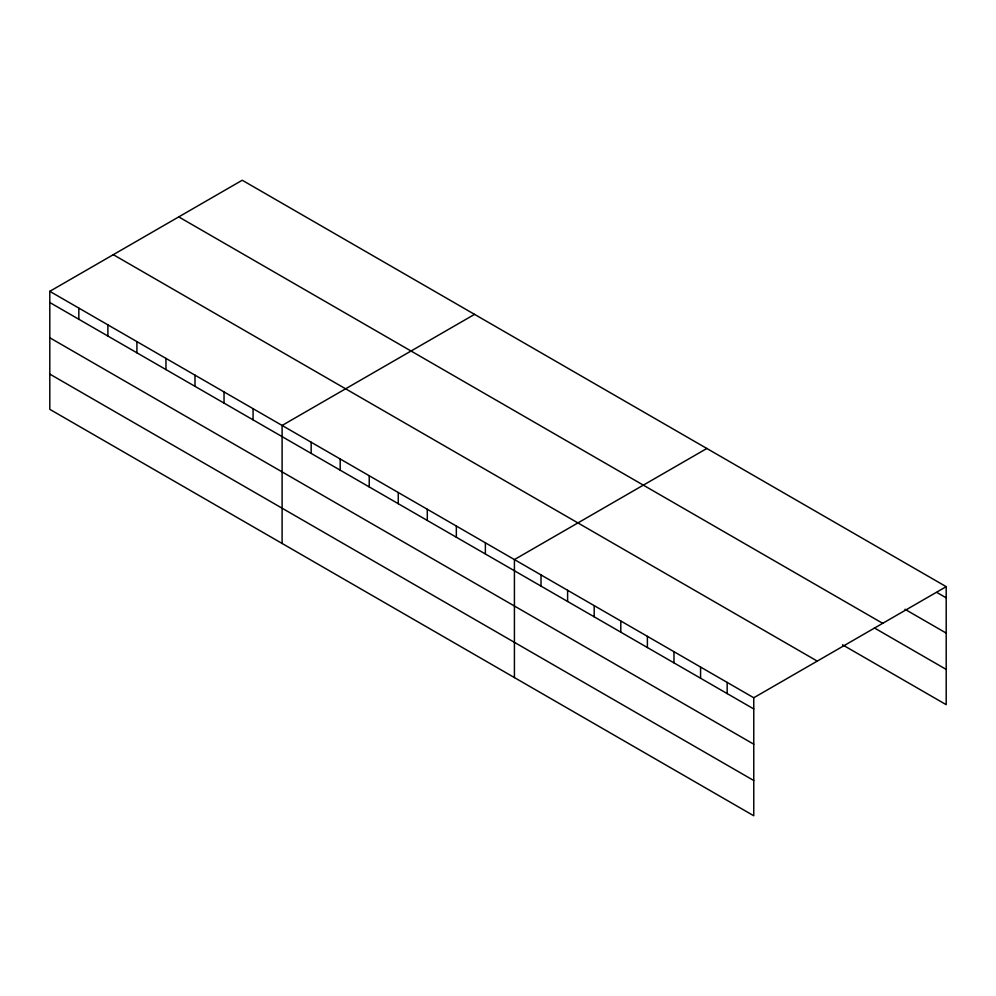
<?xml version="1.0" encoding="UTF-8"?>
<svg xmlns="http://www.w3.org/2000/svg" width="996" height="996" viewBox="0 0 996 996"><rect width="100%" height="100%" fill="white"/><g stroke="black" fill="none" stroke-linecap="round" stroke-linejoin="round"><path stroke-width="1.49" d="M753.76 744.199L753.76 697.76L49.8 291.33L49.8 409.331L753.76 815.761L753.76 744.199L49.8 337.769M842.479 644.786L946.2 704.67L946.2 586.669L242.24 180.239L49.8 291.33M474.544 314.363L282.105 425.454L282.105 543.455M706.849 448.474L514.422 559.578L514.422 677.579M753.76 697.76L946.2 586.669M936.887 592.471L946.2 597.837M904.978 609.291L946.2 633.095M178.732 216.891L882.693 623.334M874.401 627.953L946.2 669.412M113.307 254.677L817.268 661.107M49.8 302.51L753.76 708.94M49.8 374.085L753.76 780.515M727.167 682.409L727.167 693.59M700.574 667.059L700.574 678.239M673.981 651.708L673.981 662.875M647.388 636.344L647.388 647.525M620.794 620.994L620.794 632.174M594.201 605.643L594.201 616.823M567.608 590.292L567.608 601.46M541.015 574.929L541.015 586.109M485.376 542.82L485.376 553.988M456.342 526.05L456.342 537.23M427.296 509.28L427.296 520.46M398.263 492.522L398.263 503.69M369.23 475.752L369.23 486.932M340.184 458.982L340.184 470.162M311.15 442.224L311.15 453.404M253.071 408.696L253.071 419.864M224.038 391.926L224.038 403.106M194.992 375.156L194.992 386.336M165.959 358.398L165.959 369.578M136.913 341.628L136.913 352.808M107.879 324.87L107.879 336.038M78.833 308.1L78.833 319.28"/></g></svg>
